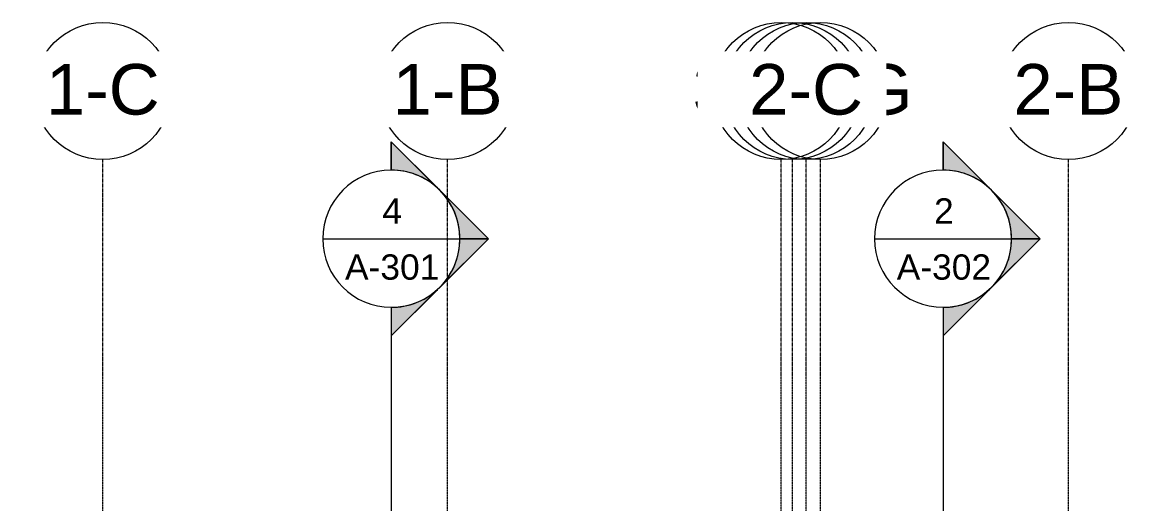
# Model space of a CAD drawing. Header units: inches. Extents: x -54880 to -186, y -132 to 853.
# Drawn here: x -19711 to -18925, y 408 to 745 of the extents above; entities that cross this region are included whole.
import ezdxf

# ---------------------------------------------------------------- set-up
doc = ezdxf.new("R2010")
doc.units = ezdxf.units.IN
doc.header["$MEASUREMENT"] = 0
doc.linetypes.add('Grid Line 1_2_', pattern=[0.875, 0.5, -0.125, 0.125, -0.125])
for name, color, linetype, lineweight in [('G-ANNO-SYMB', 111, 'Continuous', 9), ('S-GRID', 1, 'Continuous', 9), ('S-GRID-IDEN', 1, 'Continuous', 9)]:
    doc.layers.add(name, color=color, linetype=linetype, lineweight=lineweight)
doc.styles.add('Arial', font='arial.ttf', dxfattribs={"height": 35.407186})
doc.styles.add('Arial_1', font='arial.ttf', dxfattribs={"height": 17.703593})

# ---------------------------------------------------------------- blocks, each defined once
blk = doc.blocks.new('Grid - Grid Head - Circle-14747-Section 7')
at = {"layer": 'S-GRID-IDEN'}
blk.add_circle((21143.8, 696.66), 48, dxfattribs=at)
blk = doc.blocks.new('Section - Section Head - Filled-1526-Section 7')
at = {"layer": 'G-ANNO-SYMB'}
h = blk.add_hatch(color=256, dxfattribs=at)
edge = h.paths.add_edge_path(flags=0)
edge.add_arc((22069.39, 593.16), 48.06, 47.9216, 90)
edge.add_line((22069.39, 641.22), (22069.39, 661.04))
edge.add_line((22069.39, 661.04), (22101.6, 628.83))
h = blk.add_hatch(color=256, dxfattribs=at)
edge = h.paths.add_edge_path(flags=0)
edge.add_line((22103.33, 627.1), (22137.27, 593.16))
edge.add_line((22137.27, 593.16), (22117.39, 593.16))
edge.add_arc((22069.39, 593.16), 48, 360, 405)
h = blk.add_hatch(color=256, dxfattribs=at)
edge = h.paths.add_edge_path(flags=0)
edge.add_arc((22069.39, 593.16), 48, 315, 360)
edge.add_line((22117.39, 593.16), (22137.27, 593.16))
edge.add_line((22137.27, 593.16), (22103.33, 559.22))
h = blk.add_hatch(color=256, dxfattribs=at)
edge = h.paths.add_edge_path(flags=0)
edge.add_line((22101.6, 557.48), (22069.39, 525.27))
edge.add_line((22069.39, 525.27), (22069.39, 545.09))
edge.add_arc((22069.39, 593.16), 48.06, 270, 312.0784)
for p, q in [((22137.27, 593.16), (22069.39, 661.04)), ((22069.39, 641.16), (22069.39, 661.04)), ((22101.6, 628.83), (22069.39, 661.04)), ((22069.39, 661.04), (22069.39, 641.22)), ((22137.27, 593.16), (22103.33, 627.1)), ((22137.27, 593.16), (22069.39, 525.27)), ((22103.33, 559.22), (22137.27, 593.16)), ((22117.39, 593.16), (22137.27, 593.16)), ((22137.27, 593.16), (22117.39, 593.16)), ((22069.39, 525.27), (22101.6, 557.48)), ((22069.39, 545.16), (22069.39, 525.27)), ((22069.39, 545.09), (22069.39, 525.27))]:
    blk.add_line(p, q, dxfattribs=at)
for radius, start, end in [(48, 90, 270), (48.06, 47.9216, 90), (48, 270, 90), (48, 360, 45), (48, 315, 360), (48.06, 270, 312.0784)]:
    blk.add_arc((22069.39, 593.16), radius, start, end, dxfattribs=at)

msp = doc.modelspace()

# ---------------------------------------------------------------- linework, layer by layer
at = {"layer": 'G-ANNO-SYMB'}
for p, q in [((-19501.15745, 593.15708), (-19405.15745, 593.15708)), ((-19115.21662, 593.15708), (-19019.21662, 593.15708)), ((-19453.15745, 545.15708), (-19453.15745, -54.81697)), ((-19067.21662, 545.15708), (-19067.21662, -54.81697))]:
    msp.add_line(p, q, dxfattribs=at)
at = {"layer": 'S-GRID', "linetype": 'Grid Line 1_2_'}
for p, q in [((-19654.9931, -132), (-19654.9931, 648.65882)), ((-19654.9931, -132), (-19654.9931, 648.65882)), ((-19413.7431, -132), (-19413.7431, 648.65882)), ((-19413.7431, -132), (-19413.7431, 648.65882)), ((-19180.4931, -132), (-19180.4931, 648.65882)), ((-19172.4931, -132), (-19172.4931, 648.65882)), ((-19162.9931, -132), (-19162.9931, 648.65882)), ((-19162.9931, -132), (-19162.9931, 648.65882)), ((-19152.9931, -132), (-19152.9931, 648.65882)), ((-18979.4931, -132), (-18979.4931, 648.65882)), ((-18979.4931, -132), (-18979.4931, 648.65882))]:
    msp.add_line(p, q, dxfattribs=at)

# ---------------------------------------------------------------- block references
at = {"layer": 'G-ANNO-SYMB'}
for p in [(-41522.54591, 0), (-41136.60507, 0)]:
    msp.add_blockref('Section - Section Head - Filled-1526-Section 7', p, dxfattribs=at)
at = {"layer": 'S-GRID-IDEN'}
for p in [(-40798.79591, 0), (-40557.54591, 0), (-40316.29591, 0), (-40123.29591, 0)]:
    msp.add_blockref('Grid - Grid Head - Circle-14747-Section 7', p, dxfattribs=at)

# ---------------------------------------------------------------- texts
at = {"layer": 'G-ANNO-SYMB', "attachment_point": 2, "line_spacing_factor": 0.938532, "style": 'Arial_1'}
for s, insert, char_height, width in [('4', (-19452.54271, 621.49532), 17.70359, 16.416), ('2', (-19066.60188, 621.49532), 17.70359, 16.416), ('A-301', (-19452.54271, 582.22284), 17.703593, 78.624), ('A-302', (-19066.60188, 582.22284), 17.703593, 78.624)]:
    msp.add_mtext(s, dxfattribs=dict(at, insert=insert, char_height=char_height, width=width))

# ---------------------------------------------------------------- next in the draw order: texts
at = {"layer": 'S-GRID-IDEN', "char_height": 35.407186, "width": 85.104, "attachment_point": 2, "line_spacing_factor": 0.938532, "style": 'Arial', "bg_fill": 3, "box_fill_scale": 1.25, "bg_fill_color": 0, "bg_fill_transparency": 0}
for s, insert in [('3-5', (-19655.00233, 715.53256)), ('3-4', (-19413.75233, 715.53256)), ('3-3', (-19172.50233, 715.53256)), ('3-2', (-18979.50233, 715.53256))]:
    msp.add_mtext(s, dxfattribs=dict(at, insert=insert))

# ---------------------------------------------------------------- next in the draw order: block references
at = {"layer": 'S-GRID-IDEN'}
for p in [(-40798.79591, 0), (-40557.54591, 0), (-40324.29591, 0), (-40123.29591, 0)]:
    msp.add_blockref('Grid - Grid Head - Circle-14747-Section 7', p, dxfattribs=at)

# ---------------------------------------------------------------- next in the draw order: texts
at = {"layer": 'S-GRID-IDEN', "char_height": 35.407186, "attachment_point": 2, "line_spacing_factor": 0.938532, "style": 'Arial', "bg_fill": 3, "box_fill_scale": 1.25, "bg_fill_color": 0, "bg_fill_transparency": 0}
for s, insert, width in [('1-C', (-19655.00233, 715.53256), 94.608), ('1-B', (-19413.75233, 715.53256), 91.584), ('3-3.G', (-19180.50233, 715.53256), 147.312), ('2-B', (-18979.50233, 715.53256), 91.584)]:
    msp.add_mtext(s, dxfattribs=dict(at, insert=insert, width=width))

# ---------------------------------------------------------------- next in the draw order: block references
at = {"layer": 'S-GRID-IDEN'}
msp.add_blockref('Grid - Grid Head - Circle-14747-Section 7', (-40306.79591, 0), dxfattribs=at)

# ---------------------------------------------------------------- next in the draw order: texts
at = {"layer": 'S-GRID-IDEN', "insert": (-19163.00233, 715.53256), "char_height": 35.407186, "width": 91.584, "attachment_point": 2, "line_spacing_factor": 0.938532, "style": 'Arial', "bg_fill": 3, "box_fill_scale": 1.25, "bg_fill_color": 0, "bg_fill_transparency": 0}
msp.add_mtext('1-A', dxfattribs=at)

# ---------------------------------------------------------------- next in the draw order: block references
at = {"layer": 'S-GRID-IDEN'}
msp.add_blockref('Grid - Grid Head - Circle-14747-Section 7', (-40296.79591, 0), dxfattribs=at)

# ---------------------------------------------------------------- next in the draw order: texts
at = {"layer": 'S-GRID-IDEN', "insert": (-19153.00233, 715.53256), "char_height": 35.407186, "width": 153.792, "attachment_point": 2, "line_spacing_factor": 0.938532, "style": 'Arial', "bg_fill": 3, "box_fill_scale": 1.25, "bg_fill_color": 0, "bg_fill_transparency": 0}
msp.add_mtext('1-A.G', dxfattribs=at)

# ---------------------------------------------------------------- next in the draw order: block references
at = {"layer": 'S-GRID-IDEN'}
msp.add_blockref('Grid - Grid Head - Circle-14747-Section 7', (-40306.79591, 0), dxfattribs=at)

# ---------------------------------------------------------------- next in the draw order: texts
at = {"layer": 'S-GRID-IDEN', "insert": (-19163.00233, 715.53256), "char_height": 35.407186, "width": 94.608, "attachment_point": 2, "line_spacing_factor": 0.938532, "style": 'Arial', "bg_fill": 3, "box_fill_scale": 1.25, "bg_fill_color": 0, "bg_fill_transparency": 0}
msp.add_mtext('2-C', dxfattribs=at)

doc.saveas('drawing.dxf')
